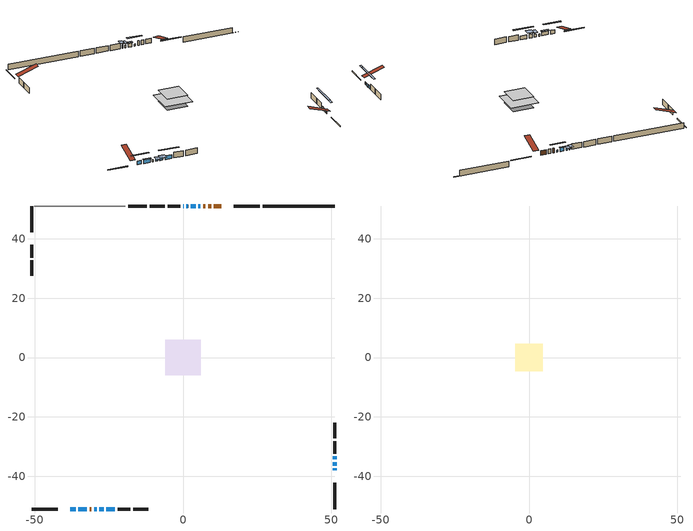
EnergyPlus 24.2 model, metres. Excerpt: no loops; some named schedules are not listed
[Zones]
conditioned space
 floor outside (Floor1 construction): -2.36,-2.36 -2.36,2.36 2.36,2.36 2.36,-2.36 z1.07
 floor adiabatic (AdiabaticFloorConstruction): -6,-6 -6,6 6,6 6,-6 z1.07
 floor foundation (Slab1 construction): -4.59,-4.59 -4.59,4.59 4.59,4.59 4.59,-4.59 z-1.37
 wall outside (RimJoist1 construction): 25.91,51.07 17.03,51.07 / -51.07,-51.07 -42.19,-51.07 / -51.07,51.07 -51.07,42.19 / 51.07,-51.07 51.07,-42.19 z1.07:1.37
 wall outside (AdiabaticWallConstruction 1): 12.81,51.07 10.39,51.07 / 7.53,51.07 6.76,51.07 z1.07:3.1
 wall outside (AdiabaticWallConstruction): -37.97,-51.07 -36.22,-51.07 / -35.29,-51.07 -32.44,-51.07 / 4.29,51.07 2.61,51.07 / -28.18,-51.07 -26.76,-51.07 / 0.25,51.07 0.04,51.07 / -25.83,-51.07 -22.98,-51.07 z1.07:2.7; 5.83,51.07 5.22,51.07 z1.07:1.99; 51.07,-37.98 51.07,-37.41 / -30,-51.07 -29.11,-51.07 / 51.07,-36.48 51.07,-35.26 z1.07:2.29; 1.69,51.07 1.18,51.07 z1.07:2.34; 51.07,-34.34 51.07,-33.37 z1.07:2.49
 wall outside (Wall1 construction): -0.89,51.07 -5.17,51.07 / -22.05,-51.07 -17.77,-51.07 / -51.07,37.97 -51.07,33.69 / 51.07,-32.44 51.07,-28.16 z1.07:3.51
 wall outside (Wall2 construction): -6.1,51.07 -11.28,51.07 / -16.84,-51.07 -11.66,-51.07 / -51.07,32.76 -51.07,27.58 / 51.07,-27.23 51.07,-22.04 z1.07:3.51
 wall foundation (FoundationWall1 construction): 26.84,51.07,-1.37 26.84,51.07,1.07 48.32,51.07,1.07 48.32,51.07,-1.27 51.07,51.07,-1.27 51.07,51.07,-1.37
 wall othersidecoefficients (AdiabaticWallConstruction 1): 9.46,51.07 8.45,51.07 z1.07:3.1
 wall othersidecoefficients (AdiabaticWallConstruction): -31.52,-51.07 -30.93,-51.07 z1.07:2.01
 wall othersidecoefficients (Wall3 construction): -12.21,51.07 -18.48,51.07 z1.07:3.51
 wall adiabatic (Wall4 construction): -19.41,51.07 -50.14,51.07 z1.07:3.51
 window (WindowConstruction 6): -37.97,-51.07 -36.22,-51.07 z1.07:2.69
 window (WindowConstruction 2): -35.29,-51.07 -32.44,-51.07 z1.07:2.69
 window (WindowConstruction 3): 5.83,51.07 5.22,51.07 z1.07:1.98
 window (WindowConstruction 4): 4.29,51.07 2.61,51.07 z1.07:2.69
 window (WindowConstruction 5): 51.07,-37.97 51.07,-37.41 z1.07:2.29
 window (WindowConstruction 9): -30,-51.07 -29.11,-51.07 z1.07:2.29
 window (WindowConstruction 10): 51.07,-36.48 51.07,-35.26 z1.07:2.29
 window (WindowConstruction 11): -28.18,-51.07 -26.76,-51.07 z1.07:2.69
 window (WindowConstruction 7): 1.69,51.07 1.18,51.07 z1.07:2.34
 window (WindowConstruction 8): 0.25,51.07 0.04,51.07 z1.07:2.69
 window (WindowConstruction): -25.83,-51.07 -22.98,-51.07 z1.07:2.69
 window (WindowConstruction 1): 51.07,-34.33 51.07,-33.37 z1.07:2.49
 door (Door): 12.81,51.07 10.39,51.07 z1.07:3.1
 door inside (Door 1): 9.46,51.07 8.46,51.07 z1.07:3.1
 door (Door 2): 7.53,51.07 6.76,51.07 z1.07:3.1
 door inside (Window): -31.51,-51.07 -30.93,-51.07 z1.07:2.01
 ceiling adiabatic (AdiabaticFloorConstruction): 6,-6 6,6 -6,6 -6,-6 z1.07
attic - vented
 floor to conditioned space (Floor2 construction Reversed): -4.59,-4.59 -4.59,4.59 4.59,4.59 4.59,-4.59 z3.51
 roof outside (Roof1 construction): 13.74,51.07,3.51 13.74,42.14,6.49 16.1,42.14,6.49 16.1,51.07,3.51; -38.9,-51.07,3.51 -38.9,-42.14,6.49 -41.26,-42.14,6.49 -41.26,-51.07,3.51; -51.07,38.9,3.51 -42.14,38.9,6.49 -42.14,41.26,6.49 -51.07,41.26,3.51; 51.07,-38.9,3.51 42.14,-38.9,6.49 42.14,-41.26,6.49 51.07,-41.26,3.51
shading: -33.17,-51.07 -41.03,-51.07 -41.03,-51.68 -33.17,-51.68 z5.75; -32.14,-51.07 -35.59,-51.07 -35.59,-51.68 -32.14,-51.68 z2.99; 2.17,51.07 8.88,51.07 8.88,51.68 2.17,51.68 z5.04; 2.32,51.07 4.59,51.07 4.59,51.68 2.32,51.68 z2.99; -28.5,-51.07 -30.61,-51.07 -30.61,-53.51 -28.5,-53.51 z2.9; 51.07,-29.77 51.07,-41.97 51.68,-41.97 51.68,-29.77 z7.78; -26.15,-51.07 -28.79,-51.07 -28.79,-53.51 -26.15,-53.51 z3.3; 0.57,51.07 2.29,51.07 2.29,53.51 0.57,53.51 z2.95; -0.57,51.07 0.86,51.07 0.86,53.51 -0.57,53.51 z3.3; -19.93,-51.07 -28.88,-51.07 -28.88,-51.68 -19.93,-51.68 z5.75; 51.07,-27.88 51.07,-39.82 51.68,-39.82 51.68,-27.88 z7.98
[Building]
Building 1: Terrain=Suburbs
[Site:Location]
Whitehorse AP_YT: Latitude {deg}=60.71; Longitude {deg}=-135.07; Time Zone {hr}=-8; Elevation {m}=706; Keep Site Location Information=Yes
[Site:GroundTemperature:Shallow]
-5.4229, -7.73249, -7.91745, -6.82143, -2.42154, 1.95786, 5.75456, 8.15968, 8.36401, 6.40785, 2.70796, -1.53709
[Site:WaterMainsTemperature]
Calculation Method=Schedule; Temperature Schedule=mains temperature schedule
[Material] Roughness=Rough; Thermal Absorptance=0.9
Name | Thickness {m} | Conductivity {W/m-K} | Density {kg/m3} | Specific Heat {J/kg-K} | Solar Absorptance | Visible Absorptance
asphalt or fiberglass shingles | 0.00635 | 0.162714 | 1121.4 | 1465.45 | 0.4 | 0.4
ceiling loosefill ins | 0.423333 | 0.0480833 | 16.02 | 1046.75 | 0.7 | 0.7
ceiling stud and cavity | 0.1397 | 0.6398 | 65.682 | 1177.47 | 0.7 | 0.7
concrete 4.0 in. | 0.1016 | 1.803125 | 2242.8 | 837.4 | 0.7 | 0.7
concrete 8.0 in. | 0.2032 | 1.803125 | 2242.8 | 837.4 | 0.7 | 0.7
door material | 0.04445 | 0.463699 | 512.64 | 1214.23 | 0.7 | 0.7
door material 1 | 0.04445 | 0.0451087 | 512.64 | 1214.23 | 0.7 | 0.7
door material 2 | 0.04445 | 0.0493698 | 512.64 | 1214.23 | 0.7 | 0.7
exterior vertical ins | 0.0822401 | 0.029427 | 32.04 | 1214.23 | 0.7 | 0.7
floor covering | 0.0127 | 0.0433444 | 54.468 | 1339.84 | 0.6 | 0.6
floor rigid ins | 0.103632 | 0.029427 | 32.04 | 1214.23 | 0.7 | 0.7
floor rigid ins 1; wall rigid ins 2 | 0.512978 | 0.029427 | 32.04 | 1214.23 | 0.7 | 0.7
floor stud and cavity | 0.1397 | 0.154595 | 92.3553 | 1139.71 | 0.7 | 0.7
floor stud and cavity 1 | 0.1397 | 1.75129 | 37.0049 | 1207.88 | 0.7 | 0.7
furniture material conditioned space 1 | 0.1524 | 0.115458 | 640.8 | 1214.23 | 0.6 | 0.6
gypsum board | 0.0127 | 0.160291 | 801 | 837.4 | 0.6 | 0.6
gypsum board 1 | 0.0127 | 0.160291 | 801 | 837.4 | 0.7 | 0.7
osb sheathing 0.5 in. | 0.0127 | 0.115458 | 512.64 | 1214.23 | 0.7 | 0.7
osb sheathing 0.75 in. | 0.01905 | 0.115458 | 512.64 | 1214.23 | 0.7 | 0.7
osb sheathing 2.0 in. | 0.0508 | 0.115458 | 512.64 | 1214.23 | 0.7 | 0.7
rim joist rigid ins; wall rigid ins | 0.051816 | 0.029427 | 32.04 | 1214.23 | 0.7 | 0.7
rim joist stud and cavity | 0.0508 | 0.0433457 | 125.044 | 1163.47 | 0.6 | 0.6
wall rigid ins 1 | 0.051816 | 0.029427 | 32.04 | 1214.23 | 0.4 | 0.4
wall stud and cavity | 0.1397 | 0.266242 | 139.0536 | 1170.24 | 0.7 | 0.7
wall stud and cavity 1 | 0.1397 | 0.280355 | 139.0536 | 1170.24 | 0.7 | 0.7
wall stud and cavity 2 | 0.1397 | 0.201602 | 139.0536 | 1170.24 | 0.7 | 0.7
wall stud and cavity 3 | 0.1397 | 0.211265 | 139.0536 | 1170.24 | 0.7 | 0.7
wall stud and cavity 4 | 0.0889 | 0.380278 | 52.3479 | 1209.89 | 0.7 | 0.7
wall stud and cavity 5 | 0.0889 | 0.391764 | 83.0341 | 1211.67 | 0.7 | 0.7
wood siding | 0.0254 | 0.102417 | 544.68 | 1172.36 | 0.4 | 0.4
wood siding 1; wood siding 2; wood siding 3 | 0.0254 | 0.102417 | 544.68 | 1172.36 | 0.7 | 0.7
[WindowMaterial:SimpleGlazingSystem]
Name | U-Factor {W/m2-K} | Solar Heat Gain Coefficient
WindowMaterial | 1.90724 | 0.56
WindowMaterial 1 | 2.01455 | 0.44
WindowMaterial 2 | 1.93279 | 0.54
WindowMaterial 3 | 1.899291 | 0.57
WindowMaterial 4 | 2.96448 | 0.63
WindowMaterial 5 | 1.93733 | 0.54
WindowMaterial 6 | 2.0702 | 0.4
WindowMaterial 7 | 1.9521 | 0.51
WindowMaterial 8 | 1.93052 | 0.54
[Construction]
AdiabaticFloorConstruction: floor stud and cavity 1, floor rigid ins 1, osb sheathing 0.75 in., floor covering
AdiabaticWallConstruction: wood siding 2, wall rigid ins 2, wall stud and cavity 4, gypsum board
AdiabaticWallConstruction 1: wood siding 3, wall rigid ins 2, wall stud and cavity 4, gypsum board
Door; Door 2: door material 1
Door 1: door material 2
Floor1 construction: floor stud and cavity, floor rigid ins, osb sheathing 0.75 in., floor covering
Floor2 construction Reversed: gypsum board, ceiling stud and cavity, ceiling loosefill ins
FoundationWall1 construction: concrete 8.0 in., gypsum board 1
furniture construction conditioned space 1: furniture material conditioned space 1
PartitionWallConstruction: gypsum board, wall stud and cavity 5, gypsum board
RimJoist1 construction: wood siding 1, rim joist rigid ins, osb sheathing 2.0 in., rim joist stud and cavity
Roof1 construction: asphalt or fiberglass shingles
Slab1 construction: concrete 4.0 in.
Wall1 construction: wood siding, wall rigid ins, osb sheathing 0.5 in., wall stud and cavity, gypsum board
Wall2 construction: wood siding, wall rigid ins, osb sheathing 0.5 in., wall stud and cavity 1, gypsum board
Wall3 construction: wall rigid ins 1, osb sheathing 0.5 in., wall stud and cavity 2, gypsum board
Wall4 construction: wall rigid ins 1, osb sheathing 0.5 in., wall stud and cavity 3, gypsum board
Window: door material
WindowConstruction; WindowConstruction 11; WindowConstruction 2: WindowMaterial
WindowConstruction 1; WindowConstruction 5: WindowMaterial 1
WindowConstruction 10: WindowMaterial 8
WindowConstruction 3: WindowMaterial 2
WindowConstruction 4: WindowMaterial 3
WindowConstruction 6: WindowMaterial 4
WindowConstruction 7: WindowMaterial 5
WindowConstruction 8: WindowMaterial 6
WindowConstruction 9: WindowMaterial 7
[Zone] Multiplier=1; Part of Total Floor Area=Yes
Name | Volume {m3}
attic - vented | 40.6991
conditioned space | 639.8
[Space]
Name | Zone | Volume {m3}
attic - vented 1 | attic - vented | 40.6991
conditioned space 1 | conditioned space | 639.8
[ZoneInfiltration:EffectiveLeakageArea]
infil attic - vented 1: Zone or Space=attic - vented 1; Schedule=Always On Discrete; Effective Air Leakage Area {cm2}=2658; Stack Coefficient=0.000207129; Wind Coefficient=9.72391e-06
[ZoneMixing]
whole house fan mix: Zone or Space=attic - vented; Schedule=Always On Continuous; Design Flow Rate Calculation Method=Flow/Zone; Design Flow Rate {m3/s}=0; Source Zone or Space=conditioned space
[SurfaceProperty:ExposedFoundationPerimeter]
Slab1: Exposed Perimeter Calculation Method=TotalExposedPerimeter; Total Exposed Perimeter {m}=24.232
[SurfaceProperty:OtherSideCoefficients]
other non-freezing space: Combined Convective/Radiative Film Coefficient {W/m2-K}=8.35; Constant Temperature Coefficient=1; External Dry-Bulb Temperature Coefficient=0; Ground Temperature Coefficient=0; Wind Speed Coefficient=0; Zone Air Temperature Coefficient=0; Constant Temperature Schedule=other non-freezing space; Previous Other Side Temperature Coefficient=0
[InternalMass] Zone or ZoneList=conditioned space; Space or SpaceList=conditioned space 1
Name | Construction | Surface Area {m2}
furniture mass conditioned space 1 | furniture construction conditioned space 1 | 100.188
partition wall mass | PartitionWallConstruction | 250.47
[Lights]
interior lighting: Zone or ZoneList or Space or SpaceList=conditioned space 1; Schedule=interior lighting schedule; Design Level Calculation Method=LightingLevel; Lighting Level {W}=343.2; Return Air Fraction=0; Fraction Radiant=0.6; Fraction Visible=0.2; Fraction Replaceable=1
[People]
occupants: Zone or ZoneList or Space or SpaceList=conditioned space 1; Number of People Schedule=occupants schedule; Number of People Calculation Method=People; Number of People=3; Fraction Radiant=0.314171; Sensible Heat Fraction=0.56303; Activity Level Schedule=occupants activity schedule; Carbon Dioxide Generation Rate {m3/s-W}=0; Enable ASHRAE 55 Comfort Warnings=No; Mean Radiant Temperature Calculation Type=EnclosureAveraged
[ElectricEquipment] Zone or ZoneList or Space or SpaceList=conditioned space 1; Design Level Calculation Method=EquipmentLevel
Name | Schedule | Design Level {W} | Fraction Latent | Fraction Radiant | Fraction Lost
clothes dryer | clothes dryer schedule | 140.772 | 0.015 | 0.081 | 0.85
clothes washer | clothes washer schedule | 32.1985 | 0.03 | 0.162 | 0.7
cooking range | cooking range schedule | 208.969 | 0.08 | 0.432 | 0.2
dishwasher | dishwasher schedule | 66.8632 | 0.3 | 0.18 | 0.4
fridge | fridge schedule | 72.9452 | 0 | 0.6 | 0
mech vent bath fan 0 | mech vent bath fan 0 schedule | 25.1 | 0 | 0 | 1
mech vent bath fan 1 | mech vent bath fan 1 schedule | 25.1 | 0 | 0 | 1
mech vent house fan | mech vent house fan schedule | 0 | 0 | 0 | 1
mech vent house fan cfis | mech vent house fan cfis schedule | 0 | 0 | 0 | 0
mech vent range fan 0 | mech vent range fan 0 schedule | 57 | 0 | 0 | 1
misc plug loads | misc plug loads schedule | 494.7 | 0.045 | 0.513 | 0.1
whole house fan | Always On Discrete | 0 | 0 | 0 | 1
[OtherEquipment] Zone or ZoneList or Space or SpaceList=conditioned space 1; Design Level Calculation Method=EquipmentLevel
Name | Fuel Type | Schedule | Design Level {W} | Fraction Latent | Fraction Radiant | Fraction Lost
clothes dryer 1 | Electricity | clothes dryer schedule | 0 | 0.015 | 0.081 | 0.85
cooking range 1 | Electricity | cooking range schedule | 0 | 0.08 | 0.432 | 0.2
general water use latent | None | general water use schedule | 59.3978 | 1 | 0 | 0
general water use sensible | None | general water use schedule | -58.539 | 0 | 0.6 | 0
mech vent house fan latent load | None | Always On Discrete | 0 | 1 | 0 | 0
mech vent house fan sensible load | None | Always On Discrete | 0 | 0 | 0 | 0
water heater energy adjustment1 | Electricity | Always On Discrete | 0.01 | 0 | 0 | 1
[ZoneInfiltration:DesignFlowRate] Zone or ZoneList or Space or SpaceList=conditioned space 1; Schedule=Always On Discrete; Design Flow Rate Calculation Method=Flow/Zone; Design Flow Rate {m3/s}=0
infil flow; natural vent flow; whole house fan flow
[Foundation:Kiva]
Foundation Kiva 1: Initial Indoor Air Temperature {C}=18; Wall Height Above Grade {m}=1.06997; Wall Depth Below Slab {m}=0.2032; Custom Block Material Name 1=exterior vertical ins; Custom Block Depth 1 {m}=2.43998; Custom Block X Position 1 {m}=0.2159; Custom Block Z Position 1 {m}=0
[Foundation:Kiva:Settings]
Soil Conductivity {W/m-K}=0.849921; Soil Density {kg/m3}=1842.3; Soil Specific Heat {J/kg-K}=418.7; Ground Solar Absorptivity=0.9; Ground Thermal Absorptivity=0.9; Ground Surface Roughness {m}=0.03; Far-Field Width {m}=40; Deep-Ground Boundary Condition=ZeroFlux; Deep-Ground Depth {m}=40; Minimum Cell Dimension {m}=0.2; Maximum Cell Growth Coefficient=3; Simulation Timestep=Timestep
[Exterior:Lights]
exterior lighting: Schedule=exterior lighting schedule; Design Level {W}=75.6
[Schedule:Constant]
Name | Hourly Value
Always On Continuous; mech vent house fan schedule; mech vent house fan cfis schedule; Always On Discrete | 1
other non-freezing space; fridge schedule | 0
occupants activity schedule | 117.228
[Schedule:Week:Daily]
interior lighting schedule Week Rule - Jan1-Jan27: interior lighting schedule day, interior lighting schedule day, interior lighting schedule day, interior lighting schedule day, interior lighting schedule day, interior lighting schedule day, interior lighting schedule day, interior lighting schedule default day, interior lighting schedule default day, interior lighting schedule default day, interior lighting schedule default day, interior lighting schedule default day
interior lighting schedule Week Rule - Jan28-Feb3: interior lighting schedule day, interior lighting schedule day, interior lighting schedule day, interior lighting schedule day, interior lighting schedule day 1, interior lighting schedule day 1, interior lighting schedule day 1, interior lighting schedule default day, interior lighting schedule default day, interior lighting schedule default day, interior lighting schedule default day, interior lighting schedule default day
interior lighting schedule Week Rule - Feb4-Feb24: interior lighting schedule day 1, interior lighting schedule day 1, interior lighting schedule day 1, interior lighting schedule day 1, interior lighting schedule day 1, interior lighting schedule day 1, interior lighting schedule day 1, interior lighting schedule default day, interior lighting schedule default day, interior lighting schedule default day, interior lighting schedule default day, interior lighting schedule default day
interior lighting schedule Week Rule - Feb25-Mar3: interior lighting schedule day 1, interior lighting schedule day 1, interior lighting schedule day 1, interior lighting schedule day 1, interior lighting schedule day 2, interior lighting schedule day 2, interior lighting schedule day 2, interior lighting schedule default day, interior lighting schedule default day, interior lighting schedule default day, interior lighting schedule default day, interior lighting schedule default day
interior lighting schedule Week Rule - Mar4-Mar31: interior lighting schedule day 2, interior lighting schedule day 2, interior lighting schedule day 2, interior lighting schedule day 2, interior lighting schedule day 2, interior lighting schedule day 2, interior lighting schedule day 2, interior lighting schedule default day, interior lighting schedule default day, interior lighting schedule default day, interior lighting schedule default day, interior lighting schedule default day
interior lighting schedule Week Rule - Apr1-Apr28: interior lighting schedule day 3, interior lighting schedule day 3, interior lighting schedule day 3, interior lighting schedule day 3, interior lighting schedule day 3, interior lighting schedule day 3, interior lighting schedule day 3, interior lighting schedule default day, interior lighting schedule default day, interior lighting schedule default day, interior lighting schedule default day, interior lighting schedule default day
interior lighting schedule Week Rule - Apr29-May5: interior lighting schedule day 3, interior lighting schedule day 3, interior lighting schedule day 4, interior lighting schedule day 4, interior lighting schedule day 4, interior lighting schedule day 4, interior lighting schedule day 4, interior lighting schedule default day, interior lighting schedule default day, interior lighting schedule default day, interior lighting schedule default day, interior lighting schedule default day
interior lighting schedule Week Rule - May6-May26: interior lighting schedule day 4, interior lighting schedule day 4, interior lighting schedule day 4, interior lighting schedule day 4, interior lighting schedule day 4, interior lighting schedule day 4, interior lighting schedule day 4, interior lighting schedule default day, interior lighting schedule default day, interior lighting schedule default day, interior lighting schedule default day, interior lighting schedule default day
interior lighting schedule Week Rule - May27-Jun2: interior lighting schedule day 4, interior lighting schedule day 4, interior lighting schedule day 4, interior lighting schedule day 4, interior lighting schedule day 4, interior lighting schedule day 5, interior lighting schedule day 5, interior lighting schedule default day, interior lighting schedule default day, interior lighting schedule default day, interior lighting schedule default day, interior lighting schedule default day
interior lighting schedule Week Rule - Jun3-Jun30: interior lighting schedule day 5, interior lighting schedule day 5, interior lighting schedule day 5, interior lighting schedule day 5, interior lighting schedule day 5, interior lighting schedule day 5, interior lighting schedule day 5, interior lighting schedule default day, interior lighting schedule default day, interior lighting schedule default day, interior lighting schedule default day, interior lighting schedule default day
interior lighting schedule Week Rule - Jul1-Jul28: interior lighting schedule day 6, interior lighting schedule day 6, interior lighting schedule day 6, interior lighting schedule day 6, interior lighting schedule day 6, interior lighting schedule day 6, interior lighting schedule day 6, interior lighting schedule default day, interior lighting schedule default day, interior lighting schedule default day, interior lighting schedule default day, interior lighting schedule default day
interior lighting schedule Week Rule - Jul29-Aug4: interior lighting schedule day 6, interior lighting schedule day 6, interior lighting schedule day 6, interior lighting schedule day 7, interior lighting schedule day 7, interior lighting schedule day 7, interior lighting schedule day 7, interior lighting schedule default day, interior lighting schedule default day, interior lighting schedule default day, interior lighting schedule default day, interior lighting schedule default day
interior lighting schedule Week Rule - Aug5-Aug25: interior lighting schedule day 7, interior lighting schedule day 7, interior lighting schedule day 7, interior lighting schedule day 7, interior lighting schedule day 7, interior lighting schedule day 7, interior lighting schedule day 7, interior lighting schedule default day, interior lighting schedule default day, interior lighting schedule default day, interior lighting schedule default day, interior lighting schedule default day
interior lighting schedule Week Rule - Aug26-Sep1: interior lighting schedule day 7, interior lighting schedule day 7, interior lighting schedule day 7, interior lighting schedule day 7, interior lighting schedule day 7, interior lighting schedule day 7, interior lighting schedule day 8, interior lighting schedule default day, interior lighting schedule default day, interior lighting schedule default day, interior lighting schedule default day, interior lighting schedule default day
interior lighting schedule Week Rule - Sep2-Sep29: interior lighting schedule day 8, interior lighting schedule day 8, interior lighting schedule day 8, interior lighting schedule day 8, interior lighting schedule day 8, interior lighting schedule day 8, interior lighting schedule day 8, interior lighting schedule default day, interior lighting schedule default day, interior lighting schedule default day, interior lighting schedule default day, interior lighting schedule default day
interior lighting schedule Week Rule - Sep30-Oct6: interior lighting schedule day 8, interior lighting schedule day 9, interior lighting schedule day 9, interior lighting schedule day 9, interior lighting schedule day 9, interior lighting schedule day 9, interior lighting schedule day 9, interior lighting schedule default day, interior lighting schedule default day, interior lighting schedule default day, interior lighting schedule default day, interior lighting schedule default day
interior lighting schedule Week Rule - Oct7-Oct27: interior lighting schedule day 9, interior lighting schedule day 9, interior lighting schedule day 9, interior lighting schedule day 9, interior lighting schedule day 9, interior lighting schedule day 9, interior lighting schedule day 9, interior lighting schedule default day, interior lighting schedule default day, interior lighting schedule default day, interior lighting schedule default day, interior lighting schedule default day
interior lighting schedule Week Rule - Oct28-Nov3: interior lighting schedule day 9, interior lighting schedule day 9, interior lighting schedule day 9, interior lighting schedule day 9, interior lighting schedule day 10, interior lighting schedule day 10, interior lighting schedule day 10, interior lighting schedule default day, interior lighting schedule default day, interior lighting schedule default day, interior lighting schedule default day, interior lighting schedule default day
interior lighting schedule Week Rule - Nov4-Nov24: interior lighting schedule day 10, interior lighting schedule day 10, interior lighting schedule day 10, interior lighting schedule day 10, interior lighting schedule day 10, interior lighting schedule day 10, interior lighting schedule day 10, interior lighting schedule default day, interior lighting schedule default day, interior lighting schedule default day, interior lighting schedule default day, interior lighting schedule default day
interior lighting schedule Week Rule - Nov25-Dec1: interior lighting schedule day 10, interior lighting schedule day 10, interior lighting schedule day 10, interior lighting schedule day 10, interior lighting schedule day 10, interior lighting schedule day 10, interior lighting schedule day 11, interior lighting schedule default day, interior lighting schedule default day, interior lighting schedule default day, interior lighting schedule default day, interior lighting schedule default day
interior lighting schedule Week Rule - Dec2-Dec31: interior lighting schedule day 11, interior lighting schedule day 11, interior lighting schedule day 11, interior lighting schedule day 11, interior lighting schedule day 11, interior lighting schedule day 11, interior lighting schedule day 11, interior lighting schedule default day, interior lighting schedule default day, interior lighting schedule default day, interior lighting schedule default day, interior lighting schedule default day
occupants schedule Week Rule - Jan1-Dec31: occupants schedule day, occupants schedule day, occupants schedule day, occupants schedule day, occupants schedule day, occupants schedule day, occupants schedule day, occupants schedule default day, occupants schedule default day, occupants schedule default day, occupants schedule default day, occupants schedule default day
clothes dryer schedule Week Rule - Jan1-Dec31: clothes dryer schedule day, clothes dryer schedule day, clothes dryer schedule day, clothes dryer schedule day, clothes dryer schedule day, clothes dryer schedule day, clothes dryer schedule day, clothes dryer schedule default day, clothes dryer schedule default day, clothes dryer schedule default day, clothes dryer schedule default day, clothes dryer schedule default day
clothes washer schedule Week Rule - Jan1-Dec31: clothes washer schedule day, clothes washer schedule day, clothes washer schedule day, clothes washer schedule day, clothes washer schedule day, clothes washer schedule day, clothes washer schedule day, clothes washer schedule default day, clothes washer schedule default day, clothes washer schedule default day, clothes washer schedule default day, clothes washer schedule default day
cooking range schedule Week Rule - Jan1-Dec31: cooking range schedule day, cooking range schedule day, cooking range schedule day, cooking range schedule day, cooking range schedule day, cooking range schedule day, cooking range schedule day, cooking range schedule default day, cooking range schedule default day, cooking range schedule default day, cooking range schedule default day, cooking range schedule default day
dishwasher schedule Week Rule - Jan1-Dec31: dishwasher schedule day, dishwasher schedule day, dishwasher schedule day, dishwasher schedule day, dishwasher schedule day, dishwasher schedule day, dishwasher schedule day, dishwasher schedule default day, dishwasher schedule default day, dishwasher schedule default day, dishwasher schedule default day, dishwasher schedule default day
mech vent bath fan 0 schedule Week Rule - Jan1-Dec31: mech vent bath fan 0 schedule day, mech vent bath fan 0 schedule day, mech vent bath fan 0 schedule day, mech vent bath fan 0 schedule day, mech vent bath fan 0 schedule day, mech vent bath fan 0 schedule day, mech vent bath fan 0 schedule day, mech vent bath fan 0 schedule default day, mech vent bath fan 0 schedule default day, mech vent bath fan 0 schedule default day, mech vent bath fan 0 schedule default day, mech vent bath fan 0 schedule default day
mech vent bath fan 1 schedule Week Rule - Jan1-Dec31: mech vent bath fan 1 schedule day, mech vent bath fan 1 schedule day, mech vent bath fan 1 schedule day, mech vent bath fan 1 schedule day, mech vent bath fan 1 schedule day, mech vent bath fan 1 schedule day, mech vent bath fan 1 schedule day, mech vent bath fan 1 schedule default day, mech vent bath fan 1 schedule default day, mech vent bath fan 1 schedule default day, mech vent bath fan 1 schedule default day, mech vent bath fan 1 schedule default day
mech vent range fan 0 schedule Week Rule - Jan1-Dec31: mech vent range fan 0 schedule day, mech vent range fan 0 schedule day, mech vent range fan 0 schedule day, mech vent range fan 0 schedule day, mech vent range fan 0 schedule day, mech vent range fan 0 schedule day, mech vent range fan 0 schedule day, mech vent range fan 0 schedule default day, mech vent range fan 0 schedule default day, mech vent range fan 0 schedule default day, mech vent range fan 0 schedule default day, mech vent range fan 0 schedule default day
misc plug loads schedule Week Rule - Jan1-Dec31: misc plug loads schedule day, misc plug loads schedule day, misc plug loads schedule day, misc plug loads schedule day, misc plug loads schedule day, misc plug loads schedule day, misc plug loads schedule day, misc plug loads schedule default day, misc plug loads schedule default day, misc plug loads schedule default day, misc plug loads schedule default day, misc plug loads schedule default day
general water use schedule Week Rule - Jan1-Dec31: general water use schedule day, general water use schedule day, general water use schedule day, general water use schedule day, general water use schedule day, general water use schedule day, general water use schedule day, general water use schedule default day, general water use schedule default day, general water use schedule default day, general water use schedule default day, general water use schedule default day
exterior lighting schedule Week Rule - Jan1-Jan27: exterior lighting schedule day, exterior lighting schedule day, exterior lighting schedule day, exterior lighting schedule day, exterior lighting schedule day, exterior lighting schedule day, exterior lighting schedule day, exterior lighting schedule default day, exterior lighting schedule default day, exterior lighting schedule default day, exterior lighting schedule default day, exterior lighting schedule default day
exterior lighting schedule Week Rule - Jan28-Feb3: exterior lighting schedule day, exterior lighting schedule day, exterior lighting schedule day, exterior lighting schedule day, exterior lighting schedule day 1, exterior lighting schedule day 1, exterior lighting schedule day 1, exterior lighting schedule default day, exterior lighting schedule default day, exterior lighting schedule default day, exterior lighting schedule default day, exterior lighting schedule default day
exterior lighting schedule Week Rule - Feb4-Feb24: exterior lighting schedule day 1, exterior lighting schedule day 1, exterior lighting schedule day 1, exterior lighting schedule day 1, exterior lighting schedule day 1, exterior lighting schedule day 1, exterior lighting schedule day 1, exterior lighting schedule default day, exterior lighting schedule default day, exterior lighting schedule default day, exterior lighting schedule default day, exterior lighting schedule default day
exterior lighting schedule Week Rule - Feb25-Mar3: exterior lighting schedule day 1, exterior lighting schedule day 1, exterior lighting schedule day 1, exterior lighting schedule day 1, exterior lighting schedule day 2, exterior lighting schedule day 2, exterior lighting schedule day 2, exterior lighting schedule default day, exterior lighting schedule default day, exterior lighting schedule default day, exterior lighting schedule default day, exterior lighting schedule default day
exterior lighting schedule Week Rule - Mar4-Mar31: exterior lighting schedule day 2, exterior lighting schedule day 2, exterior lighting schedule day 2, exterior lighting schedule day 2, exterior lighting schedule day 2, exterior lighting schedule day 2, exterior lighting schedule day 2, exterior lighting schedule default day, exterior lighting schedule default day, exterior lighting schedule default day, exterior lighting schedule default day, exterior lighting schedule default day
exterior lighting schedule Week Rule - Apr1-Apr28: exterior lighting schedule day 3, exterior lighting schedule day 3, exterior lighting schedule day 3, exterior lighting schedule day 3, exterior lighting schedule day 3, exterior lighting schedule day 3, exterior lighting schedule day 3, exterior lighting schedule default day, exterior lighting schedule default day, exterior lighting schedule default day, exterior lighting schedule default day, exterior lighting schedule default day
exterior lighting schedule Week Rule - Apr29-May5: exterior lighting schedule day 3, exterior lighting schedule day 3, exterior lighting schedule day 4, exterior lighting schedule day 4, exterior lighting schedule day 4, exterior lighting schedule day 4, exterior lighting schedule day 4, exterior lighting schedule default day, exterior lighting schedule default day, exterior lighting schedule default day, exterior lighting schedule default day, exterior lighting schedule default day
exterior lighting schedule Week Rule - May6-May26: exterior lighting schedule day 4, exterior lighting schedule day 4, exterior lighting schedule day 4, exterior lighting schedule day 4, exterior lighting schedule day 4, exterior lighting schedule day 4, exterior lighting schedule day 4, exterior lighting schedule default day, exterior lighting schedule default day, exterior lighting schedule default day, exterior lighting schedule default day, exterior lighting schedule default day
exterior lighting schedule Week Rule - May27-Jun2: exterior lighting schedule day 4, exterior lighting schedule day 4, exterior lighting schedule day 4, exterior lighting schedule day 4, exterior lighting schedule day 4, exterior lighting schedule day 5, exterior lighting schedule day 5, exterior lighting schedule default day, exterior lighting schedule default day, exterior lighting schedule default day, exterior lighting schedule default day, exterior lighting schedule default day
exterior lighting schedule Week Rule - Jun3-Jun30: exterior lighting schedule day 5, exterior lighting schedule day 5, exterior lighting schedule day 5, exterior lighting schedule day 5, exterior lighting schedule day 5, exterior lighting schedule day 5, exterior lighting schedule day 5, exterior lighting schedule default day, exterior lighting schedule default day, exterior lighting schedule default day, exterior lighting schedule default day, exterior lighting schedule default day
exterior lighting schedule Week Rule - Jul1-Jul28: exterior lighting schedule day 6, exterior lighting schedule day 6, exterior lighting schedule day 6, exterior lighting schedule day 6, exterior lighting schedule day 6, exterior lighting schedule day 6, exterior lighting schedule day 6, exterior lighting schedule default day, exterior lighting schedule default day, exterior lighting schedule default day, exterior lighting schedule default day, exterior lighting schedule default day
exterior lighting schedule Week Rule - Jul29-Aug4: exterior lighting schedule day 6, exterior lighting schedule day 6, exterior lighting schedule day 6, exterior lighting schedule day 7, exterior lighting schedule day 7, exterior lighting schedule day 7, exterior lighting schedule day 7, exterior lighting schedule default day, exterior lighting schedule default day, exterior lighting schedule default day, exterior lighting schedule default day, exterior lighting schedule default day
exterior lighting schedule Week Rule - Aug5-Aug25: exterior lighting schedule day 7, exterior lighting schedule day 7, exterior lighting schedule day 7, exterior lighting schedule day 7, exterior lighting schedule day 7, exterior lighting schedule day 7, exterior lighting schedule day 7, exterior lighting schedule default day, exterior lighting schedule default day, exterior lighting schedule default day, exterior lighting schedule default day, exterior lighting schedule default day
exterior lighting schedule Week Rule - Aug26-Sep1: exterior lighting schedule day 7, exterior lighting schedule day 7, exterior lighting schedule day 7, exterior lighting schedule day 7, exterior lighting schedule day 7, exterior lighting schedule day 7, exterior lighting schedule day 8, exterior lighting schedule default day, exterior lighting schedule default day, exterior lighting schedule default day, exterior lighting schedule default day, exterior lighting schedule default day
[Schedule:Year]
interior lighting schedule: interior lighting schedule Week Rule - Jan1-Jan27, 1, 1, 1, 27, interior lighting schedule Week Rule - Jan28-Feb3, 1, 28, 2, 3, interior lighting schedule Week Rule - Feb4-Feb24, 2, 4, 2, 24, interior lighting schedule Week Rule - Feb25-Mar3, 2, 25, 3, 3, interior lighting schedule Week Rule - Mar4-Mar31, 3, 4, 3, 31, interior lighting schedule Week Rule - Apr1-Apr28, 4, 1, 4, 28, interior lighting schedule Week Rule - Apr29-May5, 4, 29, 5, 5, interior lighting schedule Week Rule - May6-May26, 5, 6, 5, 26, interior lighting schedule Week Rule - May27-Jun2, 5, 27, 6, 2, interior lighting schedule Week Rule - Jun3-Jun30, 6, 3, 6, 30, interior lighting schedule Week Rule - Jul1-Jul28, 7, 1, 7, 28, interior lighting schedule Week Rule - Jul29-Aug4, 7, 29, 8, 4, interior lighting schedule Week Rule - Aug5-Aug25, 8, 5, 8, 25, interior lighting schedule Week Rule - Aug26-Sep1, 8, 26, 9, 1, interior lighting schedule Week Rule - Sep2-Sep29, 9, 2, 9, 29, interior lighting schedule Week Rule - Sep30-Oct6, 9, 30, 10, 6, interior lighting schedule Week Rule - Oct7-Oct27, 10, 7, 10, 27, interior lighting schedule Week Rule - Oct28-Nov3, 10, 28, 11, 3, interior lighting schedule Week Rule - Nov4-Nov24, 11, 4, 11, 24, interior lighting schedule Week Rule - Nov25-Dec1, 11, 25, 12, 1, interior lighting schedule Week Rule - Dec2-Dec31, 12, 2, 12, 31
occupants schedule: occupants schedule Week Rule - Jan1-Dec31, 1, 1, 12, 31
clothes dryer schedule: clothes dryer schedule Week Rule - Jan1-Dec31, 1, 1, 12, 31
clothes washer schedule: clothes washer schedule Week Rule - Jan1-Dec31, 1, 1, 12, 31
cooking range schedule: cooking range schedule Week Rule - Jan1-Dec31, 1, 1, 12, 31
dishwasher schedule: dishwasher schedule Week Rule - Jan1-Dec31, 1, 1, 12, 31
mech vent bath fan 0 schedule: mech vent bath fan 0 schedule Week Rule - Jan1-Dec31, 1, 1, 12, 31
mech vent bath fan 1 schedule: mech vent bath fan 1 schedule Week Rule - Jan1-Dec31, 1, 1, 12, 31
mech vent range fan 0 schedule: mech vent range fan 0 schedule Week Rule - Jan1-Dec31, 1, 1, 12, 31
misc plug loads schedule: misc plug loads schedule Week Rule - Jan1-Dec31, 1, 1, 12, 31
general water use schedule: general water use schedule Week Rule - Jan1-Dec31, 1, 1, 12, 31
exterior lighting schedule: exterior lighting schedule Week Rule - Jan1-Jan27, 1, 1, 1, 27, exterior lighting schedule Week Rule - Jan28-Feb3, 1, 28, 2, 3, exterior lighting schedule Week Rule - Feb4-Feb24, 2, 4, 2, 24, exterior lighting schedule Week Rule - Feb25-Mar3, 2, 25, 3, 3, exterior lighting schedule Week Rule - Mar4-Mar31, 3, 4, 3, 31, exterior lighting schedule Week Rule - Apr1-Apr28, 4, 1, 4, 28, exterior lighting schedule Week Rule - Apr29-May5, 4, 29, 5, 5, exterior lighting schedule Week Rule - May6-May26, 5, 6, 5, 26, exterior lighting schedule Week Rule - May27-Jun2, 5, 27, 6, 2, exterior lighting schedule Week Rule - Jun3-Jun30, 6, 3, 6, 30, exterior lighting schedule Week Rule - Jul1-Jul28, 7, 1, 7, 28, exterior lighting schedule Week Rule - Jul29-Aug4, 7, 29, 8, 4, exterior lighting schedule Week Rule - Aug5-Aug25, 8, 5, 8, 25, exterior lighting schedule Week Rule - Aug26-Sep1, 8, 26, 9, 1, exterior lighting schedule Week Rule - Sep2-Sep29, 9, 2, 9, 29, exterior lighting schedule Week Rule - Sep30-Oct6, 9, 30, 10, 6, exterior lighting schedule Week Rule - Oct7-Oct27, 10, 7, 10, 27, exterior lighting schedule Week Rule - Oct28-Nov3, 10, 28, 11, 3, exterior lighting schedule Week Rule - Nov4-Nov24, 11, 4, 11, 24, exterior lighting schedule Week Rule - Nov25-Dec1, 11, 25, 12, 1, exterior lighting schedule Week Rule - Dec2-Dec31, 12, 2, 12, 31
[Schedule:Compact]
mains temperature schedule: Through: 01/01, For: AllDays, Until: 24:00, 1.27556, Through: 01/02, For: AllDays, Until: 24:00, 1.21222, Through: 01/03, For: AllDays, Until: 24:00, 1.15, Through: 01/04, For: AllDays, Until: 24:00, 1.08833, Through: 01/05, For: AllDays, Until: 24:00, 1.02778, Through: 01/06, For: AllDays, Until: 24:00, 0.967222, Through: 01/07, For: AllDays, Until: 24:00, 0.907778, Through: 01/08, For: AllDays, Until: 24:00, 0.848889, Through: 01/09, For: AllDays, Until: 24:00, 0.791111, Through: 01/10, For: AllDays, Until: 24:00, 0.733333, Through: 01/11, For: AllDays, Until: 24:00, 0.677222, Through: 01/12, For: AllDays, Until: 24:00, 0.621111, Through: 01/13, For: AllDays, Until: 24:00, 0.566667, Through: 01/14, For: AllDays, Until: 24:00, 0.512222, Through: 01/15, For: AllDays, Until: 24:00, 0.459444, Through: 01/16, For: AllDays, Until: 24:00, 0.407222, Through: 01/17, For: AllDays, Until: 24:00, 0.355556, Through: 01/18, For: AllDays, Until: 24:00, 0.305, Through: 01/19, For: AllDays, Until: 24:00, 0.255556, Through: 01/20, For: AllDays, Until: 24:00, 0.206667, Through: 01/21, For: AllDays, Until: 24:00, 0.158889, Through: 01/22, For: AllDays, Until: 24:00, 0.112222, Through: 01/23, For: AllDays, Until: 24:00, 0.0666667, Through: 01/24, For: AllDays, Until: 24:00, 0.0216667, Through: 01/25, For: AllDays, Until: 24:00, 0, Through: 01/26, For: AllDays, Until: 24:00, 0, Through: 01/27, For: AllDays, Until: 24:00, 0, Through: 01/28, For: AllDays, Until: 24:00, 0, Through: 01/29, For: AllDays, Until: 24:00, 0, Through: 01/30, For: AllDays, Until: 24:00, 0, Through: 01/31, For: AllDays, Until: 24:00, 0, Through: 02/01, For: AllDays, Until: 24:00, 0, Through: 02/02, For: AllDays, Until: 24:00, 0, Through: 02/03, For: AllDays, Until: 24:00, 0, Through: 02/04, For: AllDays, Until: 24:00, 0, Through: 02/05, For: AllDays, Until: 24:00, 0, Through: 02/06, For: AllDays, Until: 24:00, 0, Through: 02/07, For: AllDays, Until: 24:00, 0, Through: 02/08, For: AllDays, Until: 24:00, 0, Through: 02/09, For: AllDays, Until: 24:00, 0, Through: 02/10, For: AllDays, Until: 24:00, 0, Through: 02/11, For: AllDays, Until: 24:00, 0, Through: 02/12, For: AllDays, Until: 24:00, 0, Through: 02/13, For: AllDays, Until: 24:00, 0, Through: 02/14, For: AllDays, Until: 24:00, 0, Through: 02/15, For: AllDays, Until: 24:00, 0, Through: 02/16, For: AllDays, Until: 24:00, 0, Through: 02/17, For: AllDays, Until: 24:00, 0, Through: 02/18, For: AllDays, Until: 24:00, 0, Through: 02/19, For: AllDays, Until: 24:00, 0, Through: 02/20, For: AllDays, Until: 24:00, 0, Through: 02/21, For: AllDays, Until: 24:00, 0, Through: 02/22, For: AllDays, Until: 24:00, 0, Through: 02/23, For: AllDays, Until: 24:00, 0, Through: 02/24, For: AllDays, Until: 24:00, 0, Through: 02/25, For: AllDays, Until: 24:00, 0, Through: 02/26, For: AllDays, Until: 24:00, 0, Through: 02/27, For: AllDays, Until: 24:00, 0, Through: 02/28, For: AllDays, Until: 24:00, 0, Through: 03/01, For: AllDays, Until: 24:00, 0, Through: 03/02, For: AllDays, Until: 24:00, 0, Through: 03/03, For: AllDays, Until: 24:00, 0, Through: 03/04, For: AllDays, Until: 24:00, 0, Through: 03/05, For: AllDays, Until: 24:00, 0, Through: 03/06, For: AllDays, Until: 24:00, 0, Through: 03/07, For: AllDays, Until: 24:00, 0, Through: 03/08, For: AllDays, Until: 24:00, 0, Through: 03/09, For: AllDays, Until: 24:00, 0, Through: 03/10, For: AllDays, Until: 24:00, 0, Through: 03/11, For: AllDays, Until: 24:00, 0, Through: 03/12, For: AllDays, Until: 24:00, 0, Through: 03/13, For: AllDays, Until: 24:00, 0, Through: 03/14, For: AllDays, Until: 24:00, 0, Through: 03/15, For: AllDays, Until: 24:00, 0, Through: 03/16, For: AllDays, Until: 24:00, 0, Through: 03/17, For: AllDays, Until: 24:00, 0, Through: 03/18, For: AllDays, Until: 24:00, 0, Through: 03/19, For: AllDays, Until: 24:00, 0, Through: 03/20, For: AllDays, Until: 24:00, 0, Through: 03/21, For: AllDays, Until: 24:00, 0, Through: 03/22, For: AllDays, Until: 24:00, 0, Through: 03/23, For: AllDays, Until: 24:00, 0, Through: 03/24, For: AllDays, Until: 24:00, 0, Through: 03/25, For: AllDays, Until: 24:00, 0, Through: 03/26, For: AllDays, Until: 24:00, 0, Through: 03/27, For: AllDays, Until: 24:00, 0, Through: 03/28, For: AllDays, Until: 24:00, 0, Through: 03/29, For: AllDays, Until: 24:00, 0, Through: 03/30, For: AllDays, Until: 24:00, 0, Through: 03/31, For: AllDays, Until: 24:00, 0, Through: 04/01, For: AllDays, Until: 24:00, 0, Through: 04/02, For: AllDays, Until: 24:00, 0, Through: 04/03, For: AllDays, Until: 24:00, 0, Through: 04/04, For: AllDays, Until: 24:00, 0, Through: 04/05, For: AllDays, Until: 24:00, 0, Through: 04/06, For: AllDays, Until: 24:00, 0, Through: 04/07, For: AllDays, Until: 24:00, 0, Through: 04/08, For: AllDays, Until: 24:00, 0, Through: 04/09, For: AllDays, Until: 24:00, 0, Through: 04/10, For: AllDays, Until: 24:00, 0.0316667, Through: 04/11, For: AllDays, Until: 24:00, 0.0766667, Through: 04/12, For: AllDays, Until: 24:00, 0.122778, Through: 04/13, For: AllDays, Until: 24:00, 0.169444, Through: 04/14, For: AllDays, Until: 24:00, 0.217778, Through: 04/15, For: AllDays, Until: 24:00, 0.266667, Through: 04/16, For: AllDays, Until: 24:00, 0.316111, Through: 04/17, For: AllDays, Until: 24:00, 0.367222, Through: 04/18, For: AllDays, Until: 24:00, 0.418333, Through: 04/19, For: AllDays, Until: 24:00, 0.471111, Through: 04/20, For: AllDays, Until: 24:00, 0.524444, Through: 04/21, For: AllDays, Until: 24:00, 0.578889, Through: 04/22, For: AllDays, Until: 24:00, 0.633889, Through: 04/23, For: AllDays, Until: 24:00, 0.689444, Through: 04/24, For: AllDays, Until: 24:00, 0.746111, Through: 04/25, For: AllDays, Until: 24:00, 0.803889, Through: 04/26, For: AllDays, Until: 24:00, 0.862222, Through: 04/27, For: AllDays, Until: 24:00, 0.921111, Through: 04/28, For: AllDays, Until: 24:00, 0.980556, Through: 04/29, For: AllDays, Until: 24:00, 1.04111, Through: 04/30, For: AllDays, Until: 24:00, 1.10222, Through: 05/01, For: AllDays, Until: 24:00, 1.16389, Through: 05/02, For: AllDays, Until: 24:00, 1.22667, Through: 05/03, For: AllDays, Until: 24:00, 1.28944, Through: 05/04, For: AllDays, Until: 24:00, 1.35333, Through: 05/05, For: AllDays, Until: 24:00, 1.41778, Through: 05/06, For: AllDays, Until: 24:00, 1.48278, Through: 05/07, For: AllDays, Until: 24:00, 1.54778, Through: 05/08, For: AllDays, Until: 24:00, 1.61389, Through: 05/09, For: AllDays, Until: 24:00, 1.68056, Through: 05/10, For: AllDays, Until: 24:00, 1.74778, Through: 05/11, For: AllDays, Until: 24:00, 1.815, Through: 05/12, For: AllDays, Until: 24:00, 1.88333, Through: 05/13, For: AllDays, Until: 24:00, 1.95167, Through: 05/14, For: AllDays, Until: 24:00, 2.02056, Through: 05/15, For: AllDays, Until: 24:00, 2.09, Through: 05/16, For: AllDays, Until: 24:00, 2.15944, Through: 05/17, For: AllDays, Until: 24:00, 2.22944, Through: 05/18, For: AllDays, Until: 24:00, 2.3, Through: 05/19, For: AllDays, Until: 24:00, 2.37111, Through: 05/20, For: AllDays, Until: 24:00, 2.44167, Through: 05/21, For: AllDays, Until: 24:00, 2.51333, Through: 05/22, For: AllDays, Until: 24:00, 2.585, Through: 05/23, For: AllDays, Until: 24:00, 2.65667, Through: 05/24, For: AllDays, Until: 24:00, 2.72889, Through: 05/25, For: AllDays, Until: 24:00, 2.80111, Through: 05/26, For: AllDays, Until: 24:00, 2.87333, Through: 05/27, For: AllDays, Until: 24:00, 2.94556, Through: 05/28, For: AllDays, Until: 24:00, 3.01833, Through: 05/29, For: AllDays, Until: 24:00, 3.09111, Through: 05/30, For: AllDays, Until: 24:00, 3.16444, Through: 05/31, For: AllDays, Until: 24:00, 3.23722, Through: 06/01, For: AllDays, Until: 24:00, 3.31, Through: 06/02, For: AllDays, Until: 24:00, 3.38333, Through: 06/03, For: AllDays, Until: 24:00, 3.45611, Through: 06/04, For: AllDays, Until: 24:00, 3.52944, Through: 06/05, For: AllDays, Until: 24:00, 3.60222, Through: 06/06, For: AllDays, Until: 24:00, 3.675, Through: 06/07, For: AllDays, Until: 24:00, 3.74833, Through: 06/08, For: AllDays, Until: 24:00, 3.82056, Through: 06/09, For: AllDays, Until: 24:00, 3.89333, Through: 06/10, For: AllDays, Until: 24:00, 3.96611, Through: 06/11, For: AllDays, Until: 24:00, 4.03833, Through: 06/12, For: AllDays, Until: 24:00, 4.11, Through: 06/13, For: AllDays, Until: 24:00, 4.18222, Through: 06/14, For: AllDays, Until: 24:00, 4.25389, Through: 06/15, For: AllDays, Until: 24:00, 4.325, Through: 06/16, For: AllDays, Until: 24:00, 4.39611, Through: 06/17, For: AllDays, Until: 24:00, 4.46722, Through: 06/18, For: AllDays, Until: 24:00, 4.53778, Through: 06/19, For: AllDays, Until: 24:00, 4.60778, Through: 06/20, For: AllDays, Until: 24:00, 4.67778, Through: 06/21, For: AllDays, Until: 24:00, 4.74722, Through: 06/22, For: AllDays, Until: 24:00, 4.81611, Through: 06/23, For: AllDays, Until: 24:00, 4.885, Through: 06/24, For: AllDays, Until: 24:00, 4.95278, Through: 06/25, For: AllDays, Until: 24:00, 5.02056, Through: 06/26, For: AllDays, Until: 24:00, 5.08778, Through: 06/27, For: AllDays, Until: 24:00, 5.15444, Through: 06/28, For: AllDays, Until: 24:00, 5.22111, Through: 06/29, For: AllDays, Until: 24:00, 5.28667, Through: 06/30, For: AllDays, Until: 24:00, 5.35167, Through: 07/01, For: AllDays, Until: 24:00, 5.41611, Through: 07/02, For: AllDays, Until: 24:00, 5.48, Through: 07/03, For: AllDays, Until: 24:00, 5.54333, Through: 07/04, For: AllDays, Until: 24:00, 5.60611, Through: 07/05, For: AllDays, Until: 24:00, 5.66833, Through: 07/06, For: AllDays, Until: 24:00, 5.72944, Through: 07/07, For: AllDays, Until: 24:00, 5.79, Through: 07/08, For: AllDays, Until: 24:00, 5.85, Through: 07/09, For: AllDays, Until: 24:00, 5.90944, Through: 07/10, For: AllDays, Until: 24:00, 5.96778, Through: 07/11, For: AllDays, Until: 24:00, 6.02556, Through: 07/12, For: AllDays, Until: 24:00, 6.08222, Through: 07/13, For: AllDays, Until: 24:00, 6.13833, Through: 07/14, For: AllDays, Until: 24:00, 6.19389, Through: 07/15, For: AllDays, Until: 24:00, 6.24833, Through: 07/16, For: AllDays, Until: 24:00, 6.30222, Through: 07/17, For: AllDays, Until: 24:00, 6.355, Through: 07/18, For: AllDays, Until: 24:00, 6.40667, Through: 07/19, For: AllDays, Until: 24:00, 6.45778, Through: 07/20, For: AllDays, Until: 24:00, 6.50778, Through: 07/21, For: AllDays, Until: 24:00, 6.55722, Through: 07/22, For: AllDays, Until: 24:00, 6.60556, Through: 07/23, For: AllDays, Until: 24:00, 6.65278, Through: 07/24, For: AllDays, Until: 24:00, 6.69889, Through: 07/25, For: AllDays, Until: 24:00, 6.74444, Through: 07/26, For: AllDays, Until: 24:00, 6.78889, Through: 07/27, For: AllDays, Until: 24:00, 6.83222, Through: 07/28, For: AllDays, Until: 24:00, 6.87444, Through: 07/29, For: AllDays, Until: 24:00, 6.91611, Through: 07/30, For: AllDays, Until: 24:00, 6.95611, Through: 07/31, For: AllDays, Until: 24:00, 6.99556, Through: 08/01, For: AllDays, Until: 24:00, 7.03333, Through: 08/02, For: AllDays, Until: 24:00, 7.07056, Through: 08/03, For: AllDays, Until: 24:00, 7.10667, Through: 08/04, For: AllDays, Until: 24:00, 7.14167, Through: 08/05, For: AllDays, Until: 24:00, 7.175, Through: 08/06, For: AllDays, Until: 24:00, 7.20778, Through: 08/07, For: AllDays, Until: 24:00, 7.23944, Through: 08/08, For: AllDays, Until: 24:00, 7.27, Through: 08/09, For: AllDays, Until: 24:00, 7.29889, Through: 08/10, For: AllDays, Until: 24:00, 7.32722, Through: 08/11, For: AllDays, Until: 24:00, 7.35389, Through: 08/12, For: AllDays, Until: 24:00, 7.38, Through: 08/13, For: AllDays, Until: 24:00, 7.40444, Through: 08/14, For: AllDays, Until: 24:00, 7.42778, Through: 08/15, For: AllDays, Until: 24:00, 7.45, Through: 08/16, For: AllDays, Until: 24:00, 7.47111, Through: 08/17, For: AllDays, Until: 24:00, 7.49111, Through: 08/18, For: AllDays, Until: 24:00, 7.50944, Through: 08/19, For: AllDays, Until: 24:00, 7.52667, Through: 08/20, For: AllDays, Until: 24:00, 7.54278, Through: 08/21, For: AllDays, Until: 24:00, 7.55778, Through: 08/22, For: AllDays, Until: 24:00, 7.57167, Through: 08/23, For: AllDays, Until: 24:00, 7.58389, Through: 08/24, For: AllDays, Until: 24:00, 7.595, Through: 08/25, For: AllDays, Until: 24:00, 7.605, Through: 08/26, For: AllDays, Until: 24:00, 7.61389, Through: 08/27, For: AllDays, Until: 24:00, 7.62111, Through: 08/28, For: AllDays, Until: 24:00, 7.62778, Through: 08/29, For: AllDays, Until: 24:00, 7.63222, Through: 08/30, For: AllDays, Until: 24:00, 7.63611, Through: 08/31, For: AllDays, Until: 24:00, 7.63833, Through: 09/01, For: AllDays, Until: 24:00, 7.64, Through: 09/02, For: AllDays, Until: 24:00, 7.63944, Through: 09/03, For: AllDays, Until: 24:00, 7.63833, Through: 09/04, For: AllDays, Until: 24:00, 7.63556, Through: 09/05, For: AllDays, Until: 24:00, 7.63222, Through: 09/06, For: AllDays, Until: 24:00, 7.62667, Through: 09/07, For: AllDays, Until: 24:00, 7.62056, Through: 09/08, For: AllDays, Until: 24:00, 7.61278, Through: 09/09, For: AllDays, Until: 24:00, 7.60389, Through: 09/10, For: AllDays, Until: 24:00, 7.59389, Through: 09/11, For: AllDays, Until: 24:00, 7.58278, Through: 09/12, For: AllDays, Until: 24:00, 7.57, Through: 09/13, For: AllDays, Until: 24:00, 7.55611, Through: 09/14, For: AllDays, Until: 24:00, 7.54111, Through: 09/15, For: AllDays, Until: 24:00, 7.525, Through: 09/16, For: AllDays, Until: 24:00, 7.50722, Through: 09/17, For: AllDays, Until: 24:00, 7.48889, Through: 09/18, For: AllDays, Until: 24:00, 7.46889, Through: 09/19, For: AllDays, Until: 24:00, 7.44778, Through: 09/20, For: AllDays, Until: 24:00, 7.42556, Through: 09/21, For: AllDays, Until: 24:00, 7.40167, Through: 09/22, For: AllDays, Until: 24:00, 7.37722, Through: 09/23, For: AllDays, Until: 24:00, 7.35111, Through: 09/24, For: AllDays, Until: 24:00, 7.32389, Through: 09/25, For: AllDays, Until: 24:00, 7.29611, Through: 09/26, For: AllDays, Until: 24:00, 7.26667, Through: 09/27, For: AllDays, Until: 24:00, 7.23611, Through: 09/28, For: AllDays, Until: 24:00, 7.20444, Through: 09/29, For: AllDays, Until: 24:00, 7.17167, Through: 09/30, For: AllDays, Until: 24:00, 7.13778, Through: 10/01, For: AllDays, Until: 24:00, 7.10278, Through: 10/02, For: AllDays, Until: 24:00, 7.06667, Through: 10/03, For: AllDays, Until: 24:00, 7.02944, Through: 10/04, For: AllDays, Until: 24:00, 6.99111, Through: 10/05, For: AllDays, Until: 24:00, 6.95167, Through: 10/06, For: AllDays, Until: 24:00, 6.91111, Through: 10/07, For: AllDays, Until: 24:00, 6.87, Through: 10/08, For: AllDays, Until: 24:00, 6.82722, Through: 10/09, For: AllDays, Until: 24:00, 6.78389, Through: 10/10, For: AllDays, Until: 24:00, 6.73944, Through: 10/11, For: AllDays, Until: 24:00, 6.69389, Through: 10/12, For: AllDays, Until: 24:00, 6.64722, Through: 10/13, For: AllDays, Until: 24:00, 6.6, Through: 10/14, For: AllDays, Until: 24:00, 6.55167, Through: 10/15, For: AllDays, Until: 24:00, 6.50222, Through: 10/16, For: AllDays, Until: 24:00, 6.45222, Through: 10/17, For: AllDays, Until: 24:00, 6.40111, Through: 10/18, For: AllDays, Until: 24:00, 6.34889, Through: 10/19, For: AllDays, Until: 24:00, 6.29611, Through: 10/20, For: AllDays, Until: 24:00, 6.24222, Through: 10/21, For: AllDays, Until: 24:00, 6.18778, Through: 10/22, For: AllDays, Until: 24:00, 6.13222, Through: 10/23, For: AllDays, Until: 24:00, 6.07611, Through: 10/24, For: AllDays, Until: 24:00, 6.01889, Through: 10/25, For: AllDays, Until: 24:00, 5.96111, Through: 10/26, For: AllDays, Until: 24:00, 5.90278, Through: 10/27, For: AllDays, Until: 24:00, 5.84333, Through: 10/28, For: AllDays, Until: 24:00, 5.78333, Through: 10/29, For: AllDays, Until: 24:00, 5.72278, Through: 10/30, For: AllDays, Until: 24:00, 5.66111, Through: 10/31, For: AllDays, Until: 24:00, 5.59889, Through: 11/01, For: AllDays, Until: 24:00, 5.53611, Through: 11/02, For: AllDays, Until: 24:00, 5.47278, Through: 11/03, For: AllDays, Until: 24:00, 5.40889, Through: 11/04, For: AllDays, Until: 24:00, 5.34444, Through: 11/05, For: AllDays, Until: 24:00, 5.27944, Through: 11/06, For: AllDays, Until: 24:00, 5.21333, Through: 11/07, For: AllDays, Until: 24:00, 5.14722, Through: 11/08, For: AllDays, Until: 24:00, 5.08056, Through: 11/09, For: AllDays, Until: 24:00, 5.01333, Through: 11/10, For: AllDays, Until: 24:00, 4.94556, Through: 11/11, For: AllDays, Until: 24:00, 4.87722, Through: 11/12, For: AllDays, Until: 24:00, 4.80833, Through: 11/13, For: AllDays, Until: 24:00, 4.73944, Through: 11/14, For: AllDays, Until: 24:00, 4.67, Through: 11/15, For: AllDays, Until: 24:00, 4.6, Through: 11/16, For: AllDays, Until: 24:00, 4.53, Through: 11/17, For: AllDays, Until: 24:00, 4.45944, Through: 11/18, For: AllDays, Until: 24:00, 4.38833, Through: 11/19, For: AllDays, Until: 24:00, 4.31722, Through: 11/20, For: AllDays, Until: 24:00, 4.24556, Through: 11/21, For: AllDays, Until: 24:00, 4.17389, Through: 11/22, For: AllDays, Until: 24:00, 4.10222, Through: 11/23, For: AllDays, Until: 24:00, 4.03, Through: 11/24, For: AllDays, Until: 24:00, 3.95778, Through: 11/25, For: AllDays, Until: 24:00, 3.88556, Through: 11/26, For: AllDays, Until: 24:00, 3.81278, Through: 11/27, For: AllDays, Until: 24:00, 3.74, Through: 11/28, For: AllDays, Until: 24:00, 3.66722, Through: 11/29, For: AllDays, Until: 24:00, 3.59389, Through: 11/30, For: AllDays, Until: 24:00, 3.52111, Through: 12/01, For: AllDays, Until: 24:00, 3.44833, Through: 12/02, For: AllDays, Until: 24:00, 3.375, Through: 12/03, For: AllDays, Until: 24:00, 3.30222, Through: 12/04, For: AllDays, Until: 24:00, 3.22889, Through: 12/05, For: AllDays, Until: 24:00, 3.15611, Through: 12/06, For: AllDays, Until: 24:00, 3.08333, Through: 12/07, For: AllDays, Until: 24:00, 3.01056, Through: 12/08, For: AllDays, Until: 24:00, 2.93778, Through: 12/09, For: AllDays, Until: 24:00, 2.865, Through: 12/10, For: AllDays, Until: 24:00, 2.79278, Through: 12/11, For: AllDays, Until: 24:00, 2.72056, Through: 12/12, For: AllDays, Until: 24:00, 2.64833, Through: 12/13, For: AllDays, Until: 24:00, 2.57667, Through: 12/14, For: AllDays, Until: 24:00, 2.505, Through: 12/15, For: AllDays, Until: 24:00, 2.43389, Through: 12/16, For: AllDays, Until: 24:00, 2.36278, Through: 12/17, For: AllDays, Until: 24:00, 2.29222, Through: 12/18, For: AllDays, Until: 24:00, 2.22167, Through: 12/19, For: AllDays, Until: 24:00, 2.15167, Through: 12/20, For: AllDays, Until: 24:00, 2.08222, Through: 12/21, For: AllDays, Until: 24:00, 2.01278, Through: 12/22, For: AllDays, Until: 24:00, 1.94389, Through: 12/23, For: AllDays, Until: 24:00, 1.87556, Through: 12/24, For: AllDays, Until: 24:00, 1.80778, Through: 12/25, For: AllDays, Until: 24:00, 1.74, Through: 12/26, For: AllDays, Until: 24:00, 1.67333, Through: 12/27, For: AllDays, Until: 24:00, 1.60667, Through: 12/28, For: AllDays, Until: 24:00, 1.54056, Through: 12/29, For: AllDays, Until: 24:00, 1.475, Through: 12/30, For: AllDays, Until: 24:00, 1.41056, Through: 12/31, For: AllDays, Until: 24:00, 1.34611
